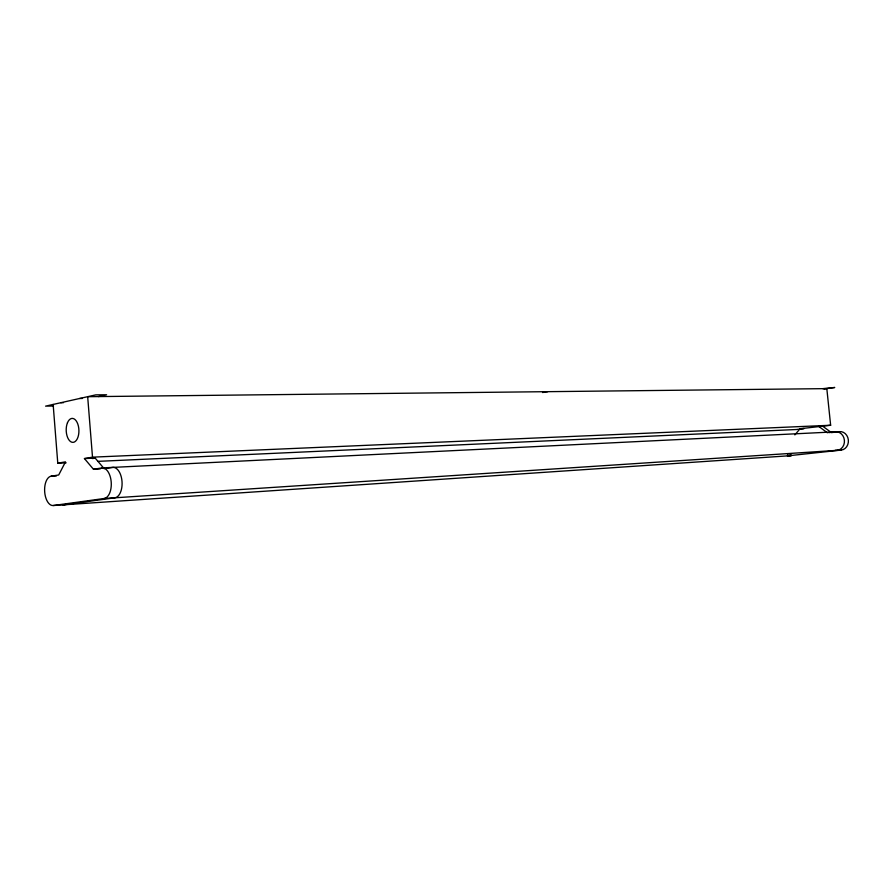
<?xml version="1.0" encoding="UTF-8"?>
<svg xmlns="http://www.w3.org/2000/svg" width="893" height="893" viewBox="0 0 893 893"><rect width="100%" height="100%" fill="white"/><g stroke="black" fill="none" stroke-linecap="round" stroke-linejoin="round"><path stroke-width="1.34" d="M794.859 434.891L800.061 428.74L830.646 425.258L826.818 388.622L87.67 396.693L92.504 457.16L84.433 458.567L93.475 469.283L100.195 468.948M98.442 396.57L106.591 394.762L95.797 394.862L45.576 406.136L53.547 406.014M53.145 404.44L57.777 463.199L65.49 461.848L58.704 474.976L51.08 476.215A14.712 7.646 87 0 0 44.695 492.01A14.712 7.646 87 0 0 53.379 505.516L791.399 455.62A9.03 7.635 85.9 0 1 787.492 454.838M92.459 458.567L95.171 458.098L104.235 468.747M542.52 392.529L547.755 391.67M93.475 469.283L101.668 467.943L839.364 431.643A9.276 8.048 86 0 1 848.35 439.925A9.276 8.048 86 0 1 841.295 450.072L787.358 455.888A9.064 7.646 86 0 0 791.042 454.258M106.97 468.312L112.451 467.419A15.248 8.35 87.1 0 1 122.006 481.349A15.248 8.35 87.1 0 1 114.896 497.792L64.006 504.802M822.821 388.656L834.743 387.484L824.194 388.991M53.379 505.516L104.113 498.506L841.295 450.072M828.749 432.636L835.379 431.832M839.364 431.643L831.405 432.603L822.754 426.24M51.08 476.215L56.393 475.947M800.061 428.74L804.091 428.562L796.422 429.511L98.197 461.346M57.777 463.199L66.138 462.808M92.504 457.16L830.646 425.258M84.433 458.567L95.171 458.098M60.824 402.71L63.492 402.676M79.644 398.49L82.335 398.457M818.758 426.419L827.42 432.792M833.348 432.402A9.298 8.059 86 0 1 844.387 440.16A9.298 8.059 86 0 1 835.212 450.251M65.937 504.032A14.623 7.669 87 0 1 61.997 504.578M101.668 467.943A15.337 8.327 87.1 0 1 111.201 481.974A15.337 8.327 87.1 0 1 104.113 498.506M67.455 422.802A11.989 6.351 88.1 0 0 71.808 442.214A11.989 6.351 88.1 0 0 78.405 426.151A11.989 6.351 88.1 0 0 67.455 422.802"/></g></svg>
